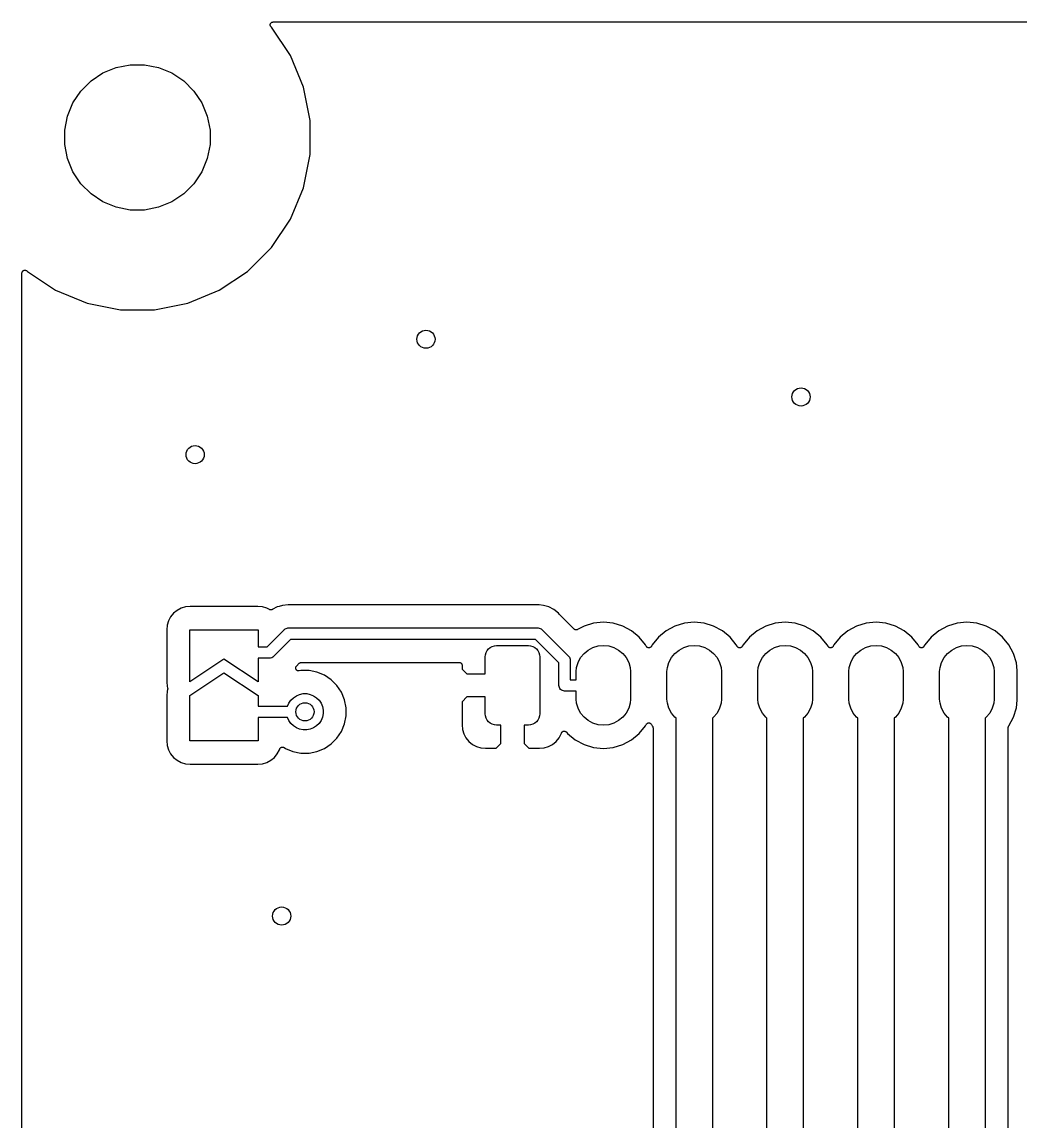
# Model space of a CAD drawing. Extents: x 1 to 139, y -76 to -1.
# Drawn here: x 0.64 to 22.6, y -24.83 to -0.64 of the extents above; entities that cross this region are included whole.
import ezdxf

# ---------------------------------------------------------------- set-up
doc = ezdxf.new("R2010")
doc.units = 0
doc.header["$MEASUREMENT"] = 0
doc.layers.add('BLACK', color=7, linetype='CONTINUOUS')

msp = doc.modelspace()

# ---------------------------------------------------------------- linework, layer by layer
at = {"layer": 'BLACK', "linetype": 'CONTINUOUS'}
for p, q in [((6.09882, -0.69783), (6.09949, -0.69164)), ((6.09883, -0.69795), (6.09882, -0.69783)), ((6.09882, -0.69806), (6.09883, -0.69795)), ((6.09936, -0.70401), (6.09882, -0.69806)), ((6.0999, -0.71018), (6.09936, -0.70401)), ((6.09949, -0.69164), (6.10011, -0.68573)), ((6.09993, -0.71029), (6.0999, -0.71018)), ((6.09994, -0.7104), (6.09993, -0.71029)), ((6.10166, -0.71623), (6.09994, -0.7104)), ((6.10011, -0.68573), (6.10014, -0.68563)), ((6.10014, -0.68563), (6.10016, -0.68551)), ((6.10016, -0.68551), (6.10199, -0.67965)), ((6.10336, -0.72208), (6.10166, -0.71623)), ((6.10199, -0.67965), (6.10378, -0.67389)), ((6.10341, -0.72218), (6.10336, -0.72208)), ((6.10344, -0.72229), (6.10341, -0.72218)), ((6.10629, -0.72774), (6.10344, -0.72229)), ((6.10378, -0.67389), (6.10383, -0.6738)), ((6.10383, -0.6738), (6.10386, -0.67369)), ((6.10386, -0.67369), (6.10678, -0.66833)), ((6.10678, -0.66833), (6.10967, -0.66299)), ((6.10967, -0.66299), (6.10974, -0.6629)), ((6.10974, -0.6629), (6.1098, -0.66281)), ((6.1098, -0.66281), (6.11367, -0.65816)), ((6.11367, -0.65816), (6.11757, -0.65344)), ((6.11757, -0.65344), (6.11766, -0.65337)), ((6.11766, -0.65337), (6.11773, -0.65329)), ((6.11773, -0.65329), (6.12254, -0.64939)), ((6.12254, -0.64939), (6.12717, -0.64561)), ((6.12717, -0.64561), (6.12727, -0.64556)), ((6.12727, -0.64556), (6.12736, -0.64549)), ((6.12736, -0.64549), (6.13275, -0.64265)), ((6.13275, -0.64265), (6.13812, -0.63979)), ((6.13812, -0.63979), (6.13823, -0.63976)), ((6.13823, -0.63976), (6.13832, -0.63971)), ((6.13832, -0.63971), (6.14403, -0.63801)), ((6.14403, -0.63801), (6.14998, -0.63621)), ((6.14998, -0.63621), (6.15009, -0.6362)), ((6.15009, -0.6362), (6.1502, -0.63617)), ((6.1502, -0.63617), (6.15635, -0.63558)), ((6.15635, -0.63558), (6.16231, -0.635)), ((6.16231, -0.635), (133.538, -0.635)), ((6.10906, -0.73308), (6.10629, -0.72774)), ((6.10913, -0.73317), (6.10906, -0.73308)), ((6.10918, -0.73327), (6.10913, -0.73317)), ((6.11303, -0.73806), (6.10918, -0.73327)), ((6.11679, -0.74277), (6.11303, -0.73806)), ((6.11694, -0.74292), (6.11679, -0.74277)), ((6.11695, -0.74293), (6.11694, -0.74292)), ((6.11696, -0.74294), (6.11695, -0.74293)), ((6.11741, -0.7434), (6.11696, -0.74294)), ((6.12665, -0.75264), (6.11741, -0.7434)), ((6.54252, -1.37503), (6.12665, -0.75264)), ((6.82897, -2.06658), (6.54252, -1.37503)), ((2.41712, -1.7571), (2.7083, -1.63649)), ((2.7083, -1.63649), (3.01741, -1.575)), ((3.01741, -1.575), (3.33259, -1.575)), ((3.33259, -1.575), (3.6417, -1.63649)), ((3.6417, -1.63649), (3.93288, -1.7571)), ((1.9322, -2.15506), (2.15506, -1.9322)), ((2.15506, -1.9322), (2.41712, -1.7571)), ((3.93288, -1.7571), (4.19494, -1.9322)), ((4.19494, -1.9322), (4.4178, -2.15506)), ((1.7571, -2.41712), (1.9322, -2.15506)), ((4.4178, -2.15506), (4.5929, -2.41712)), ((6.975, -2.80073), (6.82897, -2.06658)), ((1.63649, -2.7083), (1.7571, -2.41712)), ((4.5929, -2.41712), (4.71351, -2.7083)), ((1.575, -3.01741), (1.63649, -2.7083)), ((4.71351, -2.7083), (4.775, -3.01741)), ((6.975, -3.54927), (6.975, -2.80073)), ((1.575, -3.33259), (1.575, -3.01741)), ((4.775, -3.01741), (4.775, -3.33259)), ((1.63649, -3.6417), (1.575, -3.33259)), ((4.775, -3.33259), (4.71351, -3.6417)), ((6.82897, -4.28342), (6.975, -3.54927)), ((1.7571, -3.93288), (1.63649, -3.6417)), ((4.71351, -3.6417), (4.5929, -3.93288)), ((1.9322, -4.19494), (1.7571, -3.93288)), ((4.5929, -3.93288), (4.4178, -4.19494)), ((2.15506, -4.4178), (1.9322, -4.19494)), ((4.4178, -4.19494), (4.19494, -4.4178)), ((6.54252, -4.97497), (6.82897, -4.28342)), ((2.41712, -4.5929), (2.15506, -4.4178)), ((2.7083, -4.71351), (2.41712, -4.5929)), ((3.93288, -4.5929), (3.6417, -4.71351)), ((4.19494, -4.4178), (3.93288, -4.5929)), ((3.01741, -4.775), (2.7083, -4.71351)), ((3.33259, -4.775), (3.01741, -4.775)), ((3.6417, -4.71351), (3.33259, -4.775)), ((6.12665, -5.59736), (6.54252, -4.97497)), ((5.59736, -6.12665), (6.12665, -5.59736)), ((0.635, -6.16165), (0.63501, -6.16163)), ((0.635, -6.16167), (0.635, -6.16165)), ((0.635, -6.16231), (0.635, -6.16167)), ((0.635, -56.8778), (0.635, -6.16231)), ((0.63501, -6.16143), (0.63567, -6.15547)), ((0.63501, -6.16163), (0.63501, -6.16143)), ((0.63567, -6.15547), (0.63634, -6.14933)), ((0.63634, -6.14933), (0.63638, -6.14922)), ((0.63638, -6.14922), (0.63639, -6.14911)), ((0.63639, -6.14911), (0.6382, -6.14339)), ((0.6382, -6.14339), (0.64005, -6.1375)), ((0.64005, -6.1375), (0.6401, -6.13741)), ((0.6401, -6.13741), (0.64014, -6.1373)), ((0.64014, -6.1373), (0.64306, -6.13198)), ((0.64306, -6.13198), (0.64598, -6.12662)), ((0.64598, -6.12662), (0.64605, -6.12654)), ((0.64605, -6.12654), (0.64611, -6.12644)), ((0.64611, -6.12644), (0.65005, -6.12174)), ((0.65005, -6.12174), (0.65391, -6.1171)), ((0.65391, -6.1171), (0.654, -6.11703)), ((0.654, -6.11703), (0.65407, -6.11695)), ((0.65407, -6.11695), (0.65885, -6.1131)), ((0.65885, -6.1131), (0.66354, -6.1093)), ((0.66354, -6.1093), (0.66364, -6.10925)), ((0.66364, -6.10925), (0.66373, -6.10918)), ((0.66373, -6.10918), (0.66921, -6.10632)), ((0.66921, -6.10632), (0.67451, -6.10352)), ((0.67451, -6.10352), (0.67461, -6.10349)), ((0.67461, -6.10349), (0.67471, -6.10344)), ((0.67471, -6.10344), (0.68055, -6.10172)), ((0.68055, -6.10172), (0.68638, -6.09998)), ((0.68638, -6.09998), (0.6865, -6.09997)), ((0.6865, -6.09997), (0.6866, -6.09994)), ((0.6866, -6.09994), (0.69243, -6.09941)), ((0.69243, -6.09941), (0.69872, -6.09882)), ((0.69872, -6.09882), (0.69884, -6.09883)), ((0.69884, -6.09883), (0.69894, -6.09882)), ((0.69894, -6.09882), (0.70489, -6.09944)), ((0.70489, -6.09944), (0.71105, -6.10007)), ((0.71105, -6.10007), (0.71116, -6.1001)), ((0.71116, -6.1001), (0.71127, -6.10011)), ((0.71127, -6.10011), (0.71702, -6.10189)), ((0.71702, -6.10189), (0.7229, -6.10369)), ((0.7229, -6.10369), (0.723, -6.10374)), ((0.723, -6.10374), (0.72311, -6.10378)), ((0.72311, -6.10378), (0.72834, -6.10661)), ((0.72834, -6.10661), (0.73382, -6.10955)), ((0.73382, -6.10955), (0.73391, -6.10962)), ((0.73391, -6.10962), (0.73401, -6.10967)), ((0.73401, -6.10967), (0.7387, -6.11355)), ((0.7387, -6.11355), (0.7434, -6.11741)), ((0.7434, -6.11741), (0.75264, -6.12665)), ((0.75264, -6.12665), (1.37503, -6.54252)), ((4.97497, -6.54252), (5.59736, -6.12665)), ((1.37503, -6.54252), (2.06658, -6.82897)), ((4.28342, -6.82897), (4.97497, -6.54252)), ((2.06658, -6.82897), (2.80073, -6.975)), ((2.80073, -6.975), (3.54927, -6.975)), ((3.54927, -6.975), (4.28342, -6.82897)), ((4.13466, -13.5434), (4.0464, -13.5906)), ((4.23042, -13.5143), (4.13466, -13.5434)), ((4.33312, -13.5042), (4.23042, -13.5143)), ((5.82688, -13.5042), (4.33312, -13.5042)), ((5.92958, -13.5143), (5.82688, -13.5042)), ((6.02535, -13.5434), (5.92958, -13.5143)), ((6.08165, -13.5735), (6.02535, -13.5434)), ((6.25159, -13.5147), (6.14151, -13.5735)), ((6.29491, -13.5015), (6.25159, -13.5147)), ((6.29495, -13.5015), (6.29491, -13.5015)), ((6.37091, -13.4785), (6.29495, -13.5015)), ((6.495, -13.4662), (6.37091, -13.4785)), ((6.52299, -13.469), (6.495, -13.4662)), ((6.52567, -13.469), (6.52299, -13.469)), ((6.52833, -13.4693), (6.52567, -13.469)), ((6.52922, -13.4693), (6.52833, -13.4693)), ((11.9555, -13.4693), (6.52922, -13.4693)), ((11.9581, -13.469), (11.9555, -13.4693)), ((11.9608, -13.4691), (11.9581, -13.469)), ((11.9617, -13.469), (11.9608, -13.4691)), ((11.9897, -13.4662), (11.9617, -13.469)), ((12.0177, -13.469), (11.9897, -13.4662)), ((12.1138, -13.4785), (12.0177, -13.469)), ((12.2331, -13.5147), (12.1138, -13.4785)), ((12.3431, -13.5734), (12.2331, -13.5147)), ((3.90557, -13.7314), (3.8584, -13.8197)), ((3.96905, -13.6541), (3.90557, -13.7314)), ((4.0464, -13.5906), (3.96905, -13.6541)), ((6.08707, -13.5757), (6.08165, -13.5735)), ((6.09251, -13.5781), (6.08707, -13.5757)), ((6.09281, -13.5781), (6.09251, -13.5781)), ((6.09309, -13.5782), (6.09281, -13.5781)), ((6.09888, -13.5794), (6.09309, -13.5782)), ((6.10464, -13.5806), (6.09888, -13.5794)), ((6.10494, -13.5806), (6.10464, -13.5806)), ((6.10525, -13.5807), (6.10494, -13.5806)), ((6.11117, -13.5807), (6.10525, -13.5807)), ((6.11703, -13.5808), (6.11117, -13.5807)), ((6.11733, -13.5807), (6.11703, -13.5808)), ((6.11764, -13.5807), (6.11733, -13.5807)), ((6.12348, -13.5796), (6.11764, -13.5807)), ((6.12922, -13.5785), (6.12348, -13.5796)), ((6.1295, -13.5784), (6.12922, -13.5785)), ((6.1298, -13.5783), (6.1295, -13.5784)), ((6.1353, -13.5761), (6.1298, -13.5783)), ((6.14073, -13.5739), (6.1353, -13.5761)), ((6.14125, -13.5736), (6.14073, -13.5739)), ((6.14127, -13.5736), (6.14125, -13.5736)), ((6.14128, -13.5736), (6.14127, -13.5736)), ((6.14151, -13.5735), (6.14128, -13.5736)), ((12.4395, -13.6525), (12.3431, -13.5734)), ((12.4573, -13.6743), (12.4395, -13.6525)), ((12.4592, -13.6762), (12.4573, -13.6743)), ((12.4609, -13.6783), (12.4592, -13.6762)), ((12.4615, -13.6789), (12.4609, -13.6783)), ((12.7849, -14.0023), (12.4615, -13.6789)), ((3.82935, -13.9154), (3.81923, -14.0181)), ((3.81923, -14.0181), (3.81923, -15.1619)), ((3.8584, -13.8197), (3.82935, -13.9154)), ((4.33, -15.165), (4.33, -14.015)), ((4.33, -14.015), (5.83, -14.015)), ((5.83, -14.015), (5.83, -14.39)), ((6.03052, -14.39), (6.40227, -14.0182)), ((6.40227, -14.0182), (6.40618, -14.0135)), ((6.40618, -14.0135), (6.41095, -14.0096)), ((6.41095, -14.0096), (6.42522, -13.9979)), ((6.42522, -13.9979), (6.44693, -13.9863)), ((6.44693, -13.9863), (6.44705, -13.9862)), ((6.44705, -13.9862), (6.4705, -13.9791)), ((6.4705, -13.9791), (6.48887, -13.9773)), ((6.48887, -13.9773), (6.48888, -13.9773)), ((6.48888, -13.9773), (6.495, -13.9767)), ((6.495, -13.9767), (6.50112, -13.9773)), ((6.50112, -13.9773), (11.9836, -13.9773)), ((11.9836, -13.9773), (11.9897, -13.9767)), ((11.9897, -13.9767), (11.9958, -13.9773)), ((11.9958, -13.9773), (11.9958, -13.9773)), ((11.9958, -13.9773), (12.0142, -13.9791)), ((12.0142, -13.9791), (12.0378, -13.9863)), ((12.0378, -13.9863), (12.0595, -13.9979)), ((12.0595, -13.9979), (12.0785, -14.0135)), ((12.0785, -14.0135), (12.0824, -14.0183)), ((12.0824, -14.0183), (12.6618, -14.5976)), ((12.7871, -14.0042), (12.7849, -14.0023)), ((12.7891, -14.0062), (12.7871, -14.0042)), ((12.7919, -14.0081), (12.7891, -14.0062)), ((12.7945, -14.0102), (12.7919, -14.0081)), ((12.797, -14.0116), (12.7945, -14.0102)), ((12.7994, -14.0132), (12.797, -14.0116)), ((12.8025, -14.0145), (12.7994, -14.0132)), ((12.8054, -14.0161), (12.8025, -14.0145)), ((12.8082, -14.0169), (12.8054, -14.0161)), ((12.8108, -14.018), (12.8082, -14.0169)), ((12.8141, -14.0187), (12.8108, -14.018)), ((12.8173, -14.0197), (12.8141, -14.0187)), ((12.8201, -14.02), (12.8173, -14.0197)), ((12.8229, -14.0206), (12.8201, -14.02)), ((12.8263, -14.0206), (12.8229, -14.0206)), ((12.8296, -14.0209), (12.8263, -14.0206)), ((12.8325, -14.0207), (12.8296, -14.0209)), ((12.8353, -14.0207), (12.8325, -14.0207)), ((12.8386, -14.0201), (12.8353, -14.0207)), ((12.842, -14.0198), (12.8386, -14.0201)), ((12.8447, -14.019), (12.842, -14.0198)), ((12.8475, -14.0184), (12.8447, -14.019)), ((12.8506, -14.0172), (12.8475, -14.0184)), ((12.8538, -14.0162), (12.8506, -14.0172)), ((12.8563, -14.0149), (12.8538, -14.0162)), ((12.859, -14.0139), (12.8563, -14.0149)), ((12.8598, -14.0134), (12.859, -14.0139)), ((13.0039, -13.9364), (12.8598, -14.0134)), ((13.2128, -13.873), (13.0039, -13.9364)), ((13.43, -13.8516), (13.2128, -13.873)), ((13.6472, -13.873), (13.43, -13.8516)), ((13.8561, -13.9364), (13.6472, -13.873)), ((14.0486, -14.0393), (13.8561, -13.9364)), ((15.0039, -13.9364), (14.8114, -14.0393)), ((15.2128, -13.873), (15.0039, -13.9364)), ((15.43, -13.8516), (15.2128, -13.873)), ((15.6472, -13.873), (15.43, -13.8516)), ((15.8561, -13.9364), (15.6472, -13.873)), ((16.0486, -14.0393), (15.8561, -13.9364)), ((17.0039, -13.9364), (16.8114, -14.0393)), ((17.2128, -13.873), (17.0039, -13.9364)), ((17.43, -13.8516), (17.2128, -13.873)), ((17.6472, -13.873), (17.43, -13.8516)), ((17.8561, -13.9364), (17.6472, -13.873)), ((18.0486, -14.0393), (17.8561, -13.9364)), ((19.0039, -13.9364), (18.8114, -14.0393)), ((19.2128, -13.873), (19.0039, -13.9364)), ((19.43, -13.8516), (19.2128, -13.873)), ((19.6472, -13.873), (19.43, -13.8516)), ((19.8561, -13.9364), (19.6472, -13.873)), ((20.0486, -14.0393), (19.8561, -13.9364)), ((21.0039, -13.9364), (20.8114, -14.0393)), ((21.2128, -13.873), (21.0039, -13.9364)), ((21.43, -13.8516), (21.2128, -13.873)), ((21.6472, -13.873), (21.43, -13.8516)), ((21.8561, -13.9364), (21.6472, -13.873)), ((22.0486, -14.0393), (21.8561, -13.9364)), ((6.54678, -14.2273), (6.17503, -14.599)), ((11.9379, -14.2273), (6.54678, -14.2273)), ((12.4527, -14.7421), (11.9379, -14.2273)), ((14.2173, -14.1777), (14.0486, -14.0393)), ((14.3557, -14.3464), (14.2173, -14.1777)), ((14.6427, -14.1777), (14.5043, -14.3464)), ((14.8114, -14.0393), (14.6427, -14.1777)), ((16.2173, -14.1777), (16.0486, -14.0393)), ((16.3557, -14.3464), (16.2173, -14.1777)), ((16.6427, -14.1777), (16.5043, -14.3464)), ((16.8114, -14.0393), (16.6427, -14.1777)), ((18.2173, -14.1777), (18.0486, -14.0393)), ((18.3557, -14.3464), (18.2173, -14.1777)), ((18.6427, -14.1777), (18.5043, -14.3464)), ((18.8114, -14.0393), (18.6427, -14.1777)), ((20.2173, -14.1777), (20.0486, -14.0393)), ((20.3557, -14.3464), (20.2173, -14.1777)), ((20.6427, -14.1777), (20.5043, -14.3464)), ((20.8114, -14.0393), (20.6427, -14.1777)), ((22.2173, -14.1777), (22.0486, -14.0393)), ((22.3557, -14.3464), (22.2173, -14.1777)), ((5.83, -14.39), (6.03052, -14.39)), ((10.849, -14.5193), (10.8721, -14.4761)), ((10.8721, -14.4761), (10.9032, -14.4382)), ((10.9032, -14.4382), (10.9411, -14.4071)), ((10.9411, -14.4071), (10.9843, -14.384)), ((10.9843, -14.384), (11.0312, -14.3698)), ((11.0312, -14.3698), (11.08, -14.365)), ((11.08, -14.365), (11.78, -14.365)), ((11.78, -14.365), (11.8288, -14.3698)), ((11.8288, -14.3698), (11.8757, -14.384)), ((11.8757, -14.384), (11.9189, -14.4071)), ((11.9189, -14.4071), (11.9568, -14.4382)), ((11.9568, -14.4382), (11.9879, -14.4761)), ((11.9879, -14.4761), (12.011, -14.5193)), ((13.0037, -14.5387), (13.095, -14.4637)), ((13.095, -14.4637), (13.1993, -14.408)), ((13.1993, -14.408), (13.3124, -14.3737)), ((13.3124, -14.3737), (13.43, -14.3621)), ((13.43, -14.3621), (13.5476, -14.3737)), ((13.5476, -14.3737), (13.6607, -14.408)), ((13.6607, -14.408), (13.765, -14.4637)), ((13.765, -14.4637), (13.8563, -14.5387)), ((14.374, -14.3806), (14.3557, -14.3464)), ((14.3774, -14.3857), (14.374, -14.3806)), ((14.3807, -14.3907), (14.3774, -14.3857)), ((14.3808, -14.3908), (14.3807, -14.3907)), ((14.3809, -14.3909), (14.3808, -14.3908)), ((14.3853, -14.3954), (14.3809, -14.3909)), ((14.3894, -14.3995), (14.3853, -14.3954)), ((14.3895, -14.3996), (14.3894, -14.3995)), ((14.3896, -14.3997), (14.3895, -14.3996)), ((14.3947, -14.4031), (14.3896, -14.3997)), ((14.3997, -14.4065), (14.3947, -14.4031)), ((14.3998, -14.4065), (14.3997, -14.4065)), ((14.3999, -14.4066), (14.3998, -14.4065)), ((14.4055, -14.409), (14.3999, -14.4066)), ((14.4111, -14.4113), (14.4055, -14.409)), ((14.4112, -14.4113), (14.4111, -14.4113)), ((14.4114, -14.4114), (14.4112, -14.4113)), ((14.4173, -14.4126), (14.4114, -14.4114)), ((14.4232, -14.4138), (14.4173, -14.4126)), ((14.4234, -14.4138), (14.4232, -14.4138)), ((14.4235, -14.4139), (14.4234, -14.4138)), ((14.4296, -14.4139), (14.4235, -14.4139)), ((14.4356, -14.414), (14.4296, -14.4139)), ((14.4358, -14.4139), (14.4356, -14.414)), ((14.4359, -14.4139), (14.4358, -14.4139)), ((14.4418, -14.4128), (14.4359, -14.4139)), ((14.4478, -14.4117), (14.4418, -14.4128)), ((14.4479, -14.4116), (14.4478, -14.4117)), ((14.4481, -14.4116), (14.4479, -14.4116)), ((14.4537, -14.4093), (14.4481, -14.4116)), ((14.4593, -14.407), (14.4537, -14.4093)), ((14.4594, -14.407), (14.4593, -14.407)), ((14.4595, -14.4069), (14.4594, -14.407)), ((14.4646, -14.4036), (14.4595, -14.4069)), ((14.4697, -14.4003), (14.4646, -14.4036)), ((14.4698, -14.4002), (14.4697, -14.4003)), ((14.4699, -14.4001), (14.4698, -14.4002)), ((14.4743, -14.3958), (14.4699, -14.4001)), ((14.4786, -14.3916), (14.4743, -14.3958)), ((14.4787, -14.3914), (14.4786, -14.3915)), ((14.4786, -14.3915), (14.4786, -14.3916)), ((14.4822, -14.3863), (14.4787, -14.3914)), ((14.4856, -14.3814), (14.4822, -14.3863)), ((14.4857, -14.3812), (14.4856, -14.3814)), ((14.486, -14.3806), (14.4857, -14.3812)), ((14.4857, -14.3812), (14.4857, -14.3812)), ((14.4857, -14.3812), (14.4857, -14.3812)), ((14.5043, -14.3464), (14.486, -14.3806)), ((15.0037, -14.5387), (15.095, -14.4637)), ((15.095, -14.4637), (15.1993, -14.408)), ((15.1993, -14.408), (15.3124, -14.3737)), ((15.3124, -14.3737), (15.43, -14.3621)), ((15.43, -14.3621), (15.5476, -14.3737)), ((15.5476, -14.3737), (15.6607, -14.408)), ((15.6607, -14.408), (15.765, -14.4637)), ((15.765, -14.4637), (15.8563, -14.5387)), ((16.374, -14.3806), (16.3557, -14.3464)), ((16.3774, -14.3857), (16.374, -14.3806)), ((16.3807, -14.3907), (16.3774, -14.3857)), ((16.3808, -14.3908), (16.3807, -14.3907)), ((16.3809, -14.3909), (16.3808, -14.3908)), ((16.3853, -14.3954), (16.3809, -14.3909)), ((16.3894, -14.3995), (16.3853, -14.3954)), ((16.3895, -14.3996), (16.3894, -14.3995)), ((16.3896, -14.3997), (16.3895, -14.3996)), ((16.3947, -14.4031), (16.3896, -14.3997)), ((16.3997, -14.4065), (16.3947, -14.4031)), ((16.3998, -14.4065), (16.3997, -14.4065)), ((16.3999, -14.4066), (16.3998, -14.4065)), ((16.4055, -14.409), (16.3999, -14.4066)), ((16.4111, -14.4113), (16.4055, -14.409)), ((16.4112, -14.4113), (16.4111, -14.4113)), ((16.4114, -14.4114), (16.4112, -14.4113)), ((16.4173, -14.4126), (16.4114, -14.4114)), ((16.4232, -14.4138), (16.4173, -14.4126)), ((16.4234, -14.4138), (16.4232, -14.4138)), ((16.4235, -14.4139), (16.4234, -14.4138)), ((16.4296, -14.4139), (16.4235, -14.4139)), ((16.4356, -14.414), (16.4296, -14.4139)), ((16.4358, -14.4139), (16.4356, -14.414)), ((16.4359, -14.4139), (16.4358, -14.4139)), ((16.4418, -14.4128), (16.4359, -14.4139)), ((16.4478, -14.4117), (16.4418, -14.4128)), ((16.4479, -14.4116), (16.4478, -14.4117)), ((16.4481, -14.4116), (16.4479, -14.4116)), ((16.4537, -14.4093), (16.4481, -14.4116)), ((16.4593, -14.407), (16.4537, -14.4093)), ((16.4594, -14.407), (16.4593, -14.407)), ((16.4595, -14.4069), (16.4594, -14.407)), ((16.4646, -14.4036), (16.4595, -14.4069)), ((16.4697, -14.4003), (16.4646, -14.4036)), ((16.4698, -14.4002), (16.4697, -14.4003)), ((16.4699, -14.4001), (16.4698, -14.4002)), ((16.4743, -14.3958), (16.4699, -14.4001)), ((16.4786, -14.3916), (16.4743, -14.3958)), ((16.4787, -14.3914), (16.4786, -14.3915)), ((16.4786, -14.3915), (16.4786, -14.3916)), ((16.4822, -14.3863), (16.4787, -14.3914)), ((16.4856, -14.3814), (16.4822, -14.3863)), ((16.4857, -14.3812), (16.4856, -14.3814)), ((16.486, -14.3806), (16.4857, -14.3812)), ((16.4857, -14.3812), (16.4857, -14.3812)), ((16.4857, -14.3812), (16.4857, -14.3812)), ((16.5043, -14.3464), (16.486, -14.3806)), ((17.0037, -14.5387), (17.095, -14.4637)), ((17.095, -14.4637), (17.1993, -14.408)), ((17.1993, -14.408), (17.3124, -14.3737)), ((17.3124, -14.3737), (17.43, -14.3621)), ((17.43, -14.3621), (17.5476, -14.3737)), ((17.5476, -14.3737), (17.6607, -14.408)), ((17.6607, -14.408), (17.765, -14.4637)), ((17.765, -14.4637), (17.8563, -14.5387)), ((18.374, -14.3806), (18.3557, -14.3464)), ((18.3774, -14.3857), (18.374, -14.3806)), ((18.3807, -14.3907), (18.3774, -14.3857)), ((18.3808, -14.3908), (18.3807, -14.3907)), ((18.3809, -14.3909), (18.3808, -14.3908)), ((18.3853, -14.3954), (18.3809, -14.3909)), ((18.3894, -14.3995), (18.3853, -14.3954)), ((18.3895, -14.3996), (18.3894, -14.3995)), ((18.3896, -14.3997), (18.3895, -14.3996)), ((18.3947, -14.4031), (18.3896, -14.3997)), ((18.3997, -14.4065), (18.3947, -14.4031)), ((18.3998, -14.4065), (18.3997, -14.4065)), ((18.3999, -14.4066), (18.3998, -14.4065)), ((18.4055, -14.409), (18.3999, -14.4066)), ((18.4111, -14.4113), (18.4055, -14.409)), ((18.4112, -14.4113), (18.4111, -14.4113)), ((18.4114, -14.4114), (18.4112, -14.4113)), ((18.4173, -14.4126), (18.4114, -14.4114)), ((18.4232, -14.4138), (18.4173, -14.4126)), ((18.4234, -14.4138), (18.4232, -14.4138)), ((18.4235, -14.4139), (18.4234, -14.4138)), ((18.4296, -14.4139), (18.4235, -14.4139)), ((18.4356, -14.414), (18.4296, -14.4139)), ((18.4358, -14.4139), (18.4356, -14.414)), ((18.4359, -14.4139), (18.4358, -14.4139)), ((18.4418, -14.4128), (18.4359, -14.4139)), ((18.4478, -14.4117), (18.4418, -14.4128)), ((18.4479, -14.4116), (18.4478, -14.4117)), ((18.4481, -14.4116), (18.4479, -14.4116)), ((18.4537, -14.4093), (18.4481, -14.4116)), ((18.4593, -14.407), (18.4537, -14.4093)), ((18.4594, -14.407), (18.4593, -14.407)), ((18.4595, -14.4069), (18.4594, -14.407)), ((18.4646, -14.4036), (18.4595, -14.4069)), ((18.4697, -14.4003), (18.4646, -14.4036)), ((18.4698, -14.4002), (18.4697, -14.4003)), ((18.4699, -14.4001), (18.4698, -14.4002)), ((18.4743, -14.3958), (18.4699, -14.4001)), ((18.4786, -14.3916), (18.4743, -14.3958)), ((18.4787, -14.3914), (18.4786, -14.3915)), ((18.4786, -14.3915), (18.4786, -14.3916)), ((18.4822, -14.3863), (18.4787, -14.3914)), ((18.4856, -14.3814), (18.4822, -14.3863)), ((18.4857, -14.3812), (18.4856, -14.3814)), ((18.486, -14.3806), (18.4857, -14.3812)), ((18.4857, -14.3812), (18.4857, -14.3812)), ((18.4857, -14.3812), (18.4857, -14.3812)), ((18.5043, -14.3464), (18.486, -14.3806)), ((19.0037, -14.5387), (19.095, -14.4637)), ((19.095, -14.4637), (19.1993, -14.408)), ((19.1993, -14.408), (19.3124, -14.3737)), ((19.3124, -14.3737), (19.43, -14.3621)), ((19.43, -14.3621), (19.5476, -14.3737)), ((19.5476, -14.3737), (19.6607, -14.408)), ((19.6607, -14.408), (19.765, -14.4637)), ((19.765, -14.4637), (19.8563, -14.5387)), ((20.374, -14.3806), (20.3557, -14.3464)), ((20.3774, -14.3857), (20.374, -14.3806)), ((20.3807, -14.3907), (20.3774, -14.3857)), ((20.3808, -14.3908), (20.3807, -14.3907)), ((20.3809, -14.3909), (20.3808, -14.3908)), ((20.3853, -14.3954), (20.3809, -14.3909)), ((20.3894, -14.3995), (20.3853, -14.3954)), ((20.3895, -14.3996), (20.3894, -14.3995)), ((20.3896, -14.3997), (20.3895, -14.3996)), ((20.3947, -14.4031), (20.3896, -14.3997)), ((20.3997, -14.4065), (20.3947, -14.4031)), ((20.3998, -14.4065), (20.3997, -14.4065)), ((20.3999, -14.4066), (20.3998, -14.4065)), ((20.4055, -14.409), (20.3999, -14.4066)), ((20.4111, -14.4113), (20.4055, -14.409)), ((20.4112, -14.4113), (20.4111, -14.4113)), ((20.4114, -14.4114), (20.4112, -14.4113)), ((20.4173, -14.4126), (20.4114, -14.4114)), ((20.4232, -14.4138), (20.4173, -14.4126)), ((20.4234, -14.4138), (20.4232, -14.4138)), ((20.4235, -14.4139), (20.4234, -14.4138)), ((20.4296, -14.4139), (20.4235, -14.4139)), ((20.4356, -14.414), (20.4296, -14.4139)), ((20.4358, -14.4139), (20.4356, -14.414)), ((20.4359, -14.4139), (20.4358, -14.4139)), ((20.4418, -14.4128), (20.4359, -14.4139)), ((20.4478, -14.4117), (20.4418, -14.4128)), ((20.4479, -14.4116), (20.4478, -14.4117)), ((20.4481, -14.4116), (20.4479, -14.4116)), ((20.4537, -14.4093), (20.4481, -14.4116)), ((20.4593, -14.407), (20.4537, -14.4093)), ((20.4594, -14.407), (20.4593, -14.407)), ((20.4595, -14.4069), (20.4594, -14.407)), ((20.4646, -14.4036), (20.4595, -14.4069)), ((20.4697, -14.4003), (20.4646, -14.4036)), ((20.4698, -14.4002), (20.4697, -14.4003)), ((20.4699, -14.4001), (20.4698, -14.4002)), ((20.4743, -14.3958), (20.4699, -14.4001)), ((20.4786, -14.3916), (20.4743, -14.3958)), ((20.4787, -14.3914), (20.4786, -14.3915)), ((20.4786, -14.3915), (20.4786, -14.3916)), ((20.4822, -14.3863), (20.4787, -14.3914)), ((20.4856, -14.3814), (20.4822, -14.3863)), ((20.4857, -14.3812), (20.4856, -14.3814)), ((20.486, -14.3806), (20.4857, -14.3812)), ((20.4857, -14.3812), (20.4857, -14.3812)), ((20.4857, -14.3812), (20.4857, -14.3812)), ((20.5043, -14.3464), (20.486, -14.3806)), ((21.0037, -14.5387), (21.095, -14.4637)), ((21.095, -14.4637), (21.1993, -14.408)), ((21.1993, -14.408), (21.3124, -14.3737)), ((21.3124, -14.3737), (21.43, -14.3621)), ((21.43, -14.3621), (21.5476, -14.3737)), ((21.5476, -14.3737), (21.6607, -14.408)), ((21.6607, -14.408), (21.765, -14.4637)), ((21.765, -14.4637), (21.8563, -14.5387)), ((22.4586, -14.5389), (22.3557, -14.3464)), ((5.08, -14.665), (4.33, -15.165)), ((5.83, -15.165), (5.08, -14.665)), ((6.07618, -14.64), (5.83, -14.64)), ((5.83, -14.64), (5.83, -15.165)), ((6.0823, -14.6406), (6.07618, -14.64)), ((6.08842, -14.64), (6.0823, -14.6406)), ((6.08843, -14.64), (6.08842, -14.64)), ((6.1068, -14.6382), (6.08843, -14.64)), ((6.13037, -14.631), (6.1068, -14.6382)), ((6.15208, -14.6194), (6.13037, -14.631)), ((6.17111, -14.6038), (6.15208, -14.6194)), ((6.17503, -14.599), (6.17111, -14.6038)), ((6.67765, -14.8148), (6.7386, -14.7539)), ((6.7386, -14.7539), (6.73875, -14.7538)), ((6.73875, -14.7538), (6.73875, -14.7537)), ((6.73875, -14.7537), (6.73877, -14.7537)), ((6.73877, -14.7537), (6.73923, -14.7533)), ((6.73923, -14.7533), (6.74381, -14.7496)), ((6.74381, -14.7496), (6.74836, -14.7459)), ((6.74836, -14.7459), (6.74865, -14.7458)), ((6.74865, -14.7458), (6.74891, -14.7455)), ((6.74891, -14.7455), (6.75411, -14.7429)), ((6.75411, -14.7429), (6.7593, -14.7401)), ((6.7593, -14.7401), (6.75962, -14.74)), ((6.75962, -14.74), (6.75992, -14.7398)), ((6.75992, -14.7398), (6.76551, -14.7382)), ((6.76551, -14.7382), (6.77116, -14.7365)), ((6.77116, -14.7365), (6.7715, -14.7365)), ((6.7715, -14.7365), (6.77182, -14.7364)), ((6.77182, -14.7364), (6.77765, -14.7359)), ((6.77765, -14.7359), (6.7835, -14.7353)), ((6.7835, -14.7353), (10.2579, -14.7353)), ((10.2579, -14.7353), (10.2588, -14.7353)), ((10.2588, -14.7353), (10.2647, -14.736)), ((10.2647, -14.736), (10.2704, -14.7365)), ((10.2704, -14.7365), (10.2708, -14.7366)), ((10.2708, -14.7366), (10.2712, -14.7367)), ((10.2712, -14.7367), (10.2767, -14.7384)), ((10.2767, -14.7384), (10.2823, -14.7401)), ((10.2823, -14.7401), (10.2826, -14.7403)), ((10.2826, -14.7403), (10.283, -14.7404)), ((10.283, -14.7404), (10.2881, -14.7432)), ((10.2881, -14.7432), (10.2932, -14.746)), ((10.2932, -14.746), (10.2935, -14.7462)), ((10.2935, -14.7462), (10.2938, -14.7464)), ((10.2938, -14.7464), (10.2983, -14.7502)), ((10.2983, -14.7502), (10.3028, -14.7538)), ((10.3028, -14.7538), (10.303, -14.7541)), ((10.303, -14.7541), (10.3033, -14.7544)), ((10.3033, -14.7544), (10.307, -14.759)), ((10.307, -14.759), (10.3107, -14.7634)), ((10.83, -14.615), (10.8348, -14.5662)), ((10.83, -14.986), (10.83, -14.615)), ((10.8348, -14.5662), (10.849, -14.5193)), ((12.011, -14.5193), (12.0252, -14.5662)), ((12.0252, -14.5662), (12.03, -14.615)), ((12.03, -14.615), (12.03, -15.865)), ((12.4527, -15.2339), (12.4527, -14.7421)), ((12.6618, -14.5976), (12.6665, -14.6015)), ((12.6665, -14.6015), (12.6704, -14.6062)), ((12.6704, -14.6062), (12.6704, -14.6062)), ((12.6704, -14.6062), (12.6812, -14.6194)), ((12.6812, -14.6194), (12.6821, -14.6205)), ((12.6821, -14.6205), (12.6937, -14.6422)), ((12.6937, -14.6422), (12.7009, -14.6658)), ((12.7009, -14.6658), (12.7027, -14.6842)), ((12.7027, -14.6842), (12.7027, -14.6842)), ((12.7027, -14.6842), (12.7033, -14.6903)), ((12.7033, -14.6903), (12.7027, -14.6964)), ((12.7027, -14.6964), (12.7027, -15.115)), ((12.8387, -14.8474), (12.873, -14.7343)), ((12.873, -14.7343), (12.9287, -14.63)), ((12.9287, -14.63), (13.0037, -14.5387)), ((13.8563, -14.5387), (13.9313, -14.63)), ((13.9313, -14.63), (13.987, -14.7343)), ((13.987, -14.7343), (14.0213, -14.8474)), ((14.8387, -14.8474), (14.873, -14.7343)), ((14.873, -14.7343), (14.9287, -14.63)), ((14.9287, -14.63), (15.0037, -14.5387)), ((15.8563, -14.5387), (15.9313, -14.63)), ((15.9313, -14.63), (15.987, -14.7343)), ((15.987, -14.7343), (16.0213, -14.8474)), ((16.8387, -14.8474), (16.873, -14.7343)), ((16.873, -14.7343), (16.9287, -14.63)), ((16.9287, -14.63), (17.0037, -14.5387)), ((17.8563, -14.5387), (17.9313, -14.63)), ((17.9313, -14.63), (17.987, -14.7343)), ((17.987, -14.7343), (18.0213, -14.8474)), ((18.8387, -14.8474), (18.873, -14.7343)), ((18.873, -14.7343), (18.9287, -14.63)), ((18.9287, -14.63), (19.0037, -14.5387)), ((19.8563, -14.5387), (19.9313, -14.63)), ((19.9313, -14.63), (19.987, -14.7343)), ((19.987, -14.7343), (20.0213, -14.8474)), ((20.8387, -14.8474), (20.873, -14.7343)), ((20.873, -14.7343), (20.9287, -14.63)), ((20.9287, -14.63), (21.0037, -14.5387)), ((21.8563, -14.5387), (21.9313, -14.63)), ((21.9313, -14.63), (21.987, -14.7343)), ((21.987, -14.7343), (22.0213, -14.8474)), ((22.522, -14.7478), (22.4586, -14.5389)), ((22.538, -14.9106), (22.522, -14.7478)), ((4.33, -15.465), (5.08, -14.965)), ((5.08, -14.965), (5.83, -15.465)), ((6.65905, -14.8595), (6.65906, -14.8594)), ((6.65966, -14.8659), (6.65905, -14.8595)), ((6.65906, -14.8594), (6.65969, -14.8533)), ((6.65906, -14.8594), (6.65906, -14.8594)), ((6.66019, -14.8717), (6.65966, -14.8659)), ((6.65969, -14.8533), (6.66031, -14.8472)), ((6.66021, -14.8718), (6.66019, -14.8717)), ((6.66022, -14.8719), (6.66021, -14.8718)), ((6.66202, -14.8779), (6.66022, -14.8719)), ((6.66031, -14.8472), (6.66033, -14.8471)), ((6.66033, -14.8471), (6.66034, -14.847)), ((6.66034, -14.847), (6.66218, -14.8411)), ((6.6637, -14.8836), (6.66202, -14.8779)), ((6.66218, -14.8411), (6.66393, -14.8353)), ((6.66374, -14.8837), (6.6637, -14.8836)), ((6.66376, -14.8837), (6.66374, -14.8837)), ((6.66661, -14.8891), (6.66376, -14.8837)), ((6.66393, -14.8353), (6.66397, -14.8353)), ((6.66397, -14.8353), (6.66399, -14.8352)), ((6.66399, -14.8352), (6.66697, -14.8297)), ((6.66945, -14.8946), (6.66661, -14.8891)), ((6.66697, -14.8297), (6.66979, -14.8244)), ((6.6695, -14.8946), (6.66945, -14.8946)), ((6.66954, -14.8947), (6.6695, -14.8946)), ((6.67328, -14.8993), (6.66954, -14.8947)), ((6.66979, -14.8244), (6.66984, -14.8244)), ((6.66984, -14.8244), (6.66988, -14.8243)), ((6.66988, -14.8243), (6.67374, -14.8196)), ((6.67722, -14.9042), (6.67328, -14.8993)), ((6.67374, -14.8196), (6.67765, -14.8148)), ((6.67729, -14.9043), (6.67722, -14.9042)), ((6.67734, -14.9043), (6.67729, -14.9043)), ((6.68194, -14.9082), (6.67734, -14.9043)), ((6.68673, -14.9122), (6.68194, -14.9082)), ((6.6868, -14.9122), (6.68673, -14.9122)), ((6.68686, -14.9123), (6.6868, -14.9122)), ((6.69221, -14.9152), (6.68686, -14.9123)), ((6.69759, -14.9181), (6.69221, -14.9152)), ((6.69767, -14.9182), (6.69759, -14.9181)), ((6.69774, -14.9182), (6.69767, -14.9182)), ((6.70355, -14.92), (6.69774, -14.9182)), ((6.70941, -14.9219), (6.70355, -14.92)), ((6.70949, -14.9219), (6.70941, -14.9219)), ((6.70957, -14.9219), (6.70949, -14.9219)), ((6.71583, -14.9226), (6.70957, -14.9219)), ((6.72172, -14.9232), (6.71583, -14.9226)), ((6.7218, -14.9232), (6.72172, -14.9232)), ((6.72189, -14.9232), (6.7218, -14.9232)), ((6.72806, -14.9227), (6.72189, -14.9232)), ((6.73407, -14.9222), (6.72806, -14.9227)), ((6.73423, -14.9222), (6.73407, -14.9222)), ((6.73424, -14.9222), (6.73423, -14.9222)), ((6.73494, -14.922), (6.73424, -14.9222)), ((6.73424, -14.9222), (6.73424, -14.9222)), ((6.77277, -14.9145), (6.73494, -14.922)), ((6.95163, -14.9145), (6.77277, -14.9145)), ((7.12706, -14.9494), (6.95163, -14.9145)), ((7.2923, -15.0178), (7.12706, -14.9494)), ((10.3107, -14.7634), (10.3108, -14.7637)), ((10.3108, -14.7637), (10.3111, -14.764)), ((10.3111, -14.764), (10.3138, -14.7692)), ((10.3138, -14.7692), (10.3165, -14.7743)), ((10.3165, -14.7743), (10.3166, -14.7747)), ((10.3166, -14.7747), (10.3168, -14.775)), ((10.3168, -14.775), (10.3185, -14.7806)), ((10.3185, -14.7806), (10.3202, -14.7861)), ((10.3202, -14.7861), (10.3202, -14.7865)), ((10.3202, -14.7865), (10.3203, -14.7869)), ((10.3203, -14.7869), (10.3209, -14.7927)), ((10.3209, -14.7927), (10.3214, -14.7985)), ((10.3214, -14.7985), (10.3219, -14.8802)), ((10.3219, -14.8802), (10.4277, -14.986)), ((10.4277, -14.986), (10.83, -14.986)), ((12.83, -14.9355), (12.8387, -14.8474)), ((12.83, -15.115), (12.83, -14.9355)), ((14.0213, -14.8474), (14.03, -14.9355)), ((14.03, -14.9355), (14.03, -15.5445)), ((14.83, -14.9355), (14.8387, -14.8474)), ((14.83, -15.5445), (14.83, -14.9355)), ((16.0213, -14.8474), (16.03, -14.9355)), ((16.03, -14.9355), (16.03, -15.5445)), ((16.83, -14.9355), (16.8387, -14.8474)), ((16.83, -15.5445), (16.83, -14.9355)), ((18.0213, -14.8474), (18.03, -14.9355)), ((18.03, -14.9355), (18.03, -15.5445)), ((18.83, -14.9355), (18.8387, -14.8474)), ((18.83, -15.5445), (18.83, -14.9355)), ((20.0213, -14.8474), (20.03, -14.9355)), ((20.03, -14.9355), (20.03, -15.5445)), ((20.83, -14.9355), (20.8387, -14.8474)), ((20.83, -15.5445), (20.83, -14.9355)), ((22.0213, -14.8474), (22.03, -14.9355)), ((22.03, -14.9355), (22.03, -15.5445)), ((22.538, -15.5694), (22.538, -14.9106)), ((3.81923, -15.1619), (3.82924, -15.264)), ((7.44102, -15.1172), (7.2923, -15.0178)), ((7.56749, -15.2437), (7.44102, -15.1172)), ((7.66686, -15.3924), (7.56749, -15.2437)), ((12.4521, -15.24), (12.4527, -15.2339)), ((12.4545, -15.2645), (12.4521, -15.24)), ((12.7027, -15.115), (12.83, -15.115)), ((3.82935, -15.3654), (3.81923, -15.4681)), ((3.81923, -15.4681), (3.81923, -16.4619)), ((3.82924, -15.264), (3.83908, -15.2966)), ((3.83906, -15.3334), (3.82935, -15.3654)), ((3.8402, -15.3277), (3.83906, -15.3334)), ((3.83908, -15.2966), (3.83933, -15.2975)), ((3.83933, -15.2975), (3.84038, -15.3032)), ((3.8414, -15.322), (3.8402, -15.3277)), ((3.84038, -15.3032), (3.8415, -15.3089)), ((3.84141, -15.3216), (3.8414, -15.322)), ((3.84148, -15.3212), (3.84141, -15.3216)), ((3.84149, -15.3154), (3.84148, -15.3212)), ((3.84157, -15.3096), (3.84149, -15.3154)), ((3.8415, -15.3089), (3.8415, -15.3093)), ((3.8415, -15.3093), (3.84157, -15.3096)), ((4.33, -16.465), (4.33, -15.465)), ((5.83, -15.465), (5.83, -15.6975)), ((6.60722, -15.5118), (6.67273, -15.468)), ((6.67273, -15.468), (6.74552, -15.4379)), ((6.74552, -15.4379), (6.8228, -15.4225)), ((6.8228, -15.4225), (6.9016, -15.4225)), ((6.9016, -15.4225), (6.97888, -15.4379)), ((6.97888, -15.4379), (7.05167, -15.468)), ((7.05167, -15.468), (7.11719, -15.5118)), ((7.73531, -15.5576), (7.66686, -15.3924)), ((12.4617, -15.2881), (12.4545, -15.2645)), ((12.4733, -15.3098), (12.4617, -15.2881)), ((12.4889, -15.3288), (12.4733, -15.3098)), ((12.5079, -15.3444), (12.4889, -15.3288)), ((12.5296, -15.356), (12.5079, -15.3444)), ((12.5532, -15.3632), (12.5296, -15.356)), ((12.5716, -15.365), (12.5532, -15.3632)), ((12.5777, -15.3656), (12.5716, -15.365)), ((12.5716, -15.365), (12.5716, -15.365)), ((12.5838, -15.365), (12.5777, -15.3656)), ((12.83, -15.365), (12.5838, -15.365)), ((12.83, -15.5445), (12.83, -15.365)), ((5.83, -15.6975), (6.48102, -15.6975)), ((6.48102, -15.6975), (6.50772, -15.633)), ((6.50772, -15.633), (6.5515, -15.5675)), ((6.5515, -15.5675), (6.60722, -15.5118)), ((7.11719, -15.5118), (7.1729, -15.5675)), ((7.1729, -15.5675), (7.21667, -15.633)), ((7.21667, -15.633), (7.24683, -15.7058)), ((7.24683, -15.7058), (7.2622, -15.7831)), ((7.7702, -15.7331), (7.73531, -15.5576)), ((10.3219, -15.5998), (10.3193, -16.112)), ((10.4277, -15.494), (10.3219, -15.5998)), ((10.83, -15.494), (10.4277, -15.494)), ((10.83, -15.865), (10.83, -15.494)), ((12.8387, -15.6326), (12.83, -15.5445)), ((12.873, -15.7457), (12.8387, -15.6326)), ((14.0213, -15.6326), (13.987, -15.7457)), ((14.03, -15.5445), (14.0213, -15.6326)), ((14.8387, -15.6326), (14.83, -15.5445)), ((14.873, -15.7457), (14.8387, -15.6326)), ((16.0213, -15.6326), (15.987, -15.7457)), ((16.03, -15.5445), (16.0213, -15.6326)), ((16.8387, -15.6326), (16.83, -15.5445)), ((16.873, -15.7457), (16.8387, -15.6326)), ((18.0213, -15.6326), (17.987, -15.7457)), ((18.03, -15.5445), (18.0213, -15.6326)), ((18.8387, -15.6326), (18.83, -15.5445)), ((18.873, -15.7457), (18.8387, -15.6326)), ((20.0213, -15.6326), (19.987, -15.7457)), ((20.03, -15.5445), (20.0213, -15.6326)), ((20.8387, -15.6326), (20.83, -15.5445)), ((20.873, -15.7457), (20.8387, -15.6326)), ((22.0213, -15.6326), (21.987, -15.7457)), ((22.03, -15.5445), (22.0213, -15.6326)), ((22.522, -15.7322), (22.538, -15.5694)), ((6.48102, -15.9475), (5.83, -15.9475)), ((5.83, -15.9475), (5.83, -16.465)), ((6.50772, -16.012), (6.48102, -15.9475)), ((7.24683, -15.9392), (7.21667, -16.012)), ((7.2622, -15.8619), (7.24683, -15.9392)), ((7.2622, -15.7831), (7.2622, -15.8619)), ((7.73531, -16.0874), (7.7702, -15.9119)), ((7.7702, -15.9119), (7.7702, -15.7331)), ((10.8348, -15.9138), (10.83, -15.865)), ((10.849, -15.9607), (10.8348, -15.9138)), ((10.8721, -16.0039), (10.849, -15.9607)), ((12.011, -15.9607), (11.9879, -16.0039)), ((12.0252, -15.9138), (12.011, -15.9607)), ((12.03, -15.865), (12.0252, -15.9138)), ((12.9287, -15.85), (12.873, -15.7457)), ((13.0037, -15.9413), (12.9287, -15.85)), ((13.095, -16.0163), (13.0037, -15.9413)), ((13.8563, -15.9413), (13.765, -16.0163)), ((13.9313, -15.85), (13.8563, -15.9413)), ((13.987, -15.7457), (13.9313, -15.85)), ((14.9287, -15.85), (14.873, -15.7457)), ((15.0037, -15.9413), (14.9287, -15.85)), ((15.03, -15.9629), (15.0037, -15.9413)), ((15.03, -29.7571), (15.03, -15.9629)), ((15.8563, -15.9413), (15.83, -15.9629)), ((15.83, -15.9629), (15.83, -29.7571)), ((15.9313, -15.85), (15.8563, -15.9413)), ((15.987, -15.7457), (15.9313, -15.85)), ((16.9287, -15.85), (16.873, -15.7457)), ((17.0037, -15.9413), (16.9287, -15.85)), ((17.03, -15.9629), (17.0037, -15.9413)), ((17.03, -29.7571), (17.03, -15.9629)), ((17.8563, -15.9413), (17.83, -15.9629)), ((17.83, -15.9629), (17.83, -29.7571)), ((17.9313, -15.85), (17.8563, -15.9413)), ((17.987, -15.7457), (17.9313, -15.85)), ((18.9287, -15.85), (18.873, -15.7457)), ((19.0037, -15.9413), (18.9287, -15.85)), ((19.03, -15.9629), (19.0037, -15.9413)), ((19.03, -29.7571), (19.03, -15.9629)), ((19.8563, -15.9413), (19.83, -15.9629)), ((19.83, -15.9629), (19.83, -29.7571)), ((19.9313, -15.85), (19.8563, -15.9413)), ((19.987, -15.7457), (19.9313, -15.85)), ((20.9287, -15.85), (20.873, -15.7457)), ((21.0037, -15.9413), (20.9287, -15.85)), ((21.03, -15.9629), (21.0037, -15.9413)), ((21.03, -29.7571), (21.03, -15.9629)), ((21.8563, -15.9413), (21.83, -15.9629)), ((21.83, -15.9629), (21.83, -29.7571)), ((21.9313, -15.85), (21.8563, -15.9413)), ((21.987, -15.7457), (21.9313, -15.85)), ((22.3557, -16.1335), (22.4586, -15.9411)), ((22.4586, -15.9411), (22.522, -15.7322)), ((6.5515, -16.0775), (6.50772, -16.012)), ((6.60722, -16.1332), (6.5515, -16.0775)), ((6.67273, -16.177), (6.60722, -16.1332)), ((6.74552, -16.2071), (6.67273, -16.177)), ((6.8228, -16.2225), (6.74552, -16.2071)), ((6.97888, -16.2071), (6.9016, -16.2225)), ((7.05167, -16.177), (6.97888, -16.2071)), ((7.11719, -16.1332), (7.05167, -16.177)), ((7.1729, -16.0775), (7.11719, -16.1332)), ((7.21667, -16.012), (7.1729, -16.0775)), ((7.66686, -16.2526), (7.73392, -16.0907)), ((7.73392, -16.0907), (7.73531, -16.0874)), ((7.73392, -16.0907), (7.73392, -16.0907)), ((10.3193, -16.112), (10.3293, -16.2146)), ((10.9032, -16.0418), (10.8721, -16.0039)), ((10.9411, -16.0729), (10.9032, -16.0418)), ((10.9843, -16.096), (10.9411, -16.0729)), ((11.0312, -16.1102), (10.9843, -16.096)), ((11.08, -16.115), (11.0312, -16.1102)), ((11.176, -16.115), (11.08, -16.115)), ((11.176, -16.5173), (11.176, -16.115)), ((11.78, -16.115), (11.684, -16.115)), ((11.684, -16.115), (11.684, -16.5173)), ((11.8288, -16.1102), (11.78, -16.115)), ((11.8757, -16.096), (11.8288, -16.1102)), ((11.9189, -16.0729), (11.8757, -16.096)), ((11.9568, -16.0418), (11.9189, -16.0729)), ((11.9879, -16.0039), (11.9568, -16.0418)), ((13.1993, -16.072), (13.095, -16.0163)), ((13.3124, -16.1063), (13.1993, -16.072)), ((13.43, -16.1179), (13.3124, -16.1063)), ((13.5476, -16.1063), (13.43, -16.1179)), ((13.6607, -16.072), (13.5476, -16.1063)), ((13.765, -16.0163), (13.6607, -16.072)), ((14.2173, -16.3023), (14.3557, -16.1336)), ((14.3557, -16.1336), (14.374, -16.0994)), ((14.374, -16.0994), (14.3743, -16.0988)), ((14.3743, -16.0988), (14.3744, -16.0986)), ((14.3743, -16.0988), (14.3743, -16.0988)), ((14.3743, -16.0988), (14.3743, -16.0988)), ((14.3744, -16.0986), (14.3778, -16.0937)), ((14.3778, -16.0937), (14.3813, -16.0886)), ((14.3813, -16.0886), (14.3814, -16.0885)), ((14.3814, -16.0884), (14.3857, -16.0843)), ((14.3814, -16.0885), (14.3814, -16.0884)), ((14.3857, -16.0843), (14.3901, -16.0799)), ((14.3901, -16.0799), (14.3902, -16.0798)), ((14.3902, -16.0798), (14.3903, -16.0797)), ((14.3903, -16.0797), (14.3954, -16.0764)), ((14.3954, -16.0764), (14.4005, -16.0731)), ((14.4005, -16.0731), (14.4006, -16.073)), ((14.4006, -16.073), (14.4007, -16.073)), ((14.4007, -16.073), (14.4064, -16.0707)), ((14.4064, -16.0707), (14.4119, -16.0684)), ((14.4119, -16.0684), (14.4121, -16.0684)), ((14.4121, -16.0684), (14.4122, -16.0683)), ((14.4122, -16.0683), (14.4181, -16.0672)), ((14.4181, -16.0672), (14.4241, -16.0661)), ((14.4241, -16.0661), (14.4242, -16.0661)), ((14.4242, -16.0661), (14.4244, -16.066)), ((14.4244, -16.066), (14.4303, -16.0661)), ((14.4303, -16.0661), (14.4365, -16.0661)), ((14.4365, -16.0661), (14.4366, -16.0662)), ((14.4366, -16.0662), (14.4368, -16.0662)), ((14.4368, -16.0662), (14.4425, -16.0673)), ((14.4425, -16.0673), (14.4486, -16.0686)), ((14.4486, -16.0686), (14.4488, -16.0686)), ((14.4488, -16.0686), (14.4489, -16.0687)), ((14.4489, -16.0687), (14.4543, -16.071)), ((14.4543, -16.071), (14.4601, -16.0734)), ((14.4601, -16.0734), (14.4602, -16.0735)), ((14.4602, -16.0735), (14.4603, -16.0735)), ((14.4603, -16.0735), (14.4652, -16.0768)), ((14.4652, -16.0768), (14.4704, -16.0803)), ((14.4704, -16.0803), (14.4705, -16.0804)), ((14.4705, -16.0804), (14.4706, -16.0805)), ((14.4706, -16.0805), (14.4747, -16.0846)), ((14.4747, -16.0846), (14.4791, -16.0891)), ((14.4791, -16.0891), (14.4792, -16.0892)), ((14.4792, -16.0892), (14.4793, -16.0893)), ((14.4793, -16.0893), (14.4825, -16.0942)), ((14.4825, -16.0942), (14.486, -16.0994)), ((14.486, -16.0994), (14.5043, -16.1335)), ((14.5043, -16.1335), (14.5076, -16.1376)), ((14.5076, -16.1376), (14.5081, -16.1383)), ((14.5081, -16.1383), (14.5096, -16.1406)), ((14.5096, -16.1406), (14.5114, -16.1427)), ((14.5114, -16.1427), (14.513, -16.1458)), ((14.513, -16.1458), (14.5149, -16.1487)), ((14.5149, -16.1487), (14.5159, -16.1512)), ((14.5159, -16.1512), (14.5172, -16.1537)), ((14.5172, -16.1537), (14.5182, -16.157)), ((14.5182, -16.157), (14.5195, -16.1602)), ((14.5195, -16.1602), (14.52, -16.1629)), ((14.52, -16.1629), (14.5208, -16.1655)), ((14.5208, -16.1655), (14.5211, -16.169)), ((14.5211, -16.169), (14.5218, -16.1724)), ((14.5218, -16.1724), (14.5217, -16.1751)), ((14.5217, -16.1751), (14.522, -16.1779)), ((14.522, -16.1779), (14.522, -29.5421)), ((22.338, -16.177), (22.3383, -16.1742)), ((22.338, -16.1779), (22.338, -16.177)), ((22.338, -29.5421), (22.338, -16.1779)), ((22.3383, -16.1715), (22.339, -16.1681)), ((22.3383, -16.1742), (22.3383, -16.1715)), ((22.339, -16.1681), (22.3394, -16.1647)), ((22.3394, -16.1647), (22.3402, -16.162)), ((22.3402, -16.162), (22.3408, -16.1593)), ((22.3408, -16.1593), (22.3421, -16.1561)), ((22.3421, -16.1561), (22.3431, -16.1529)), ((22.3431, -16.1529), (22.3445, -16.1504)), ((22.3445, -16.1504), (22.3455, -16.1479)), ((22.3455, -16.1479), (22.3474, -16.145)), ((22.3474, -16.145), (22.3491, -16.142)), ((22.3491, -16.142), (22.3509, -16.1399)), ((22.3509, -16.1399), (22.3524, -16.1376)), ((22.3524, -16.1376), (22.3557, -16.1335)), ((6.9016, -16.2225), (6.8228, -16.2225)), ((7.44102, -16.5278), (7.56749, -16.4013)), ((7.56749, -16.4013), (7.66686, -16.2526)), ((10.3293, -16.2146), (10.3584, -16.3103)), ((10.3584, -16.3103), (10.4056, -16.3986)), ((10.4056, -16.3986), (10.4691, -16.4759)), ((12.3909, -16.4759), (12.4544, -16.3986)), ((12.4544, -16.3986), (12.5016, -16.3103)), ((12.5016, -16.3103), (12.507, -16.2926)), ((12.507, -16.2926), (12.5072, -16.292)), ((12.5072, -16.292), (12.5073, -16.2917)), ((12.5072, -16.292), (12.5072, -16.292)), ((12.5072, -16.292), (12.5072, -16.292)), ((12.5073, -16.2917), (12.5096, -16.2863)), ((12.5096, -16.2863), (12.512, -16.2806)), ((12.512, -16.2806), (12.5121, -16.2805)), ((12.5121, -16.2805), (12.5122, -16.2803)), ((12.5122, -16.2803), (12.5155, -16.2754)), ((12.5155, -16.2754), (12.519, -16.2703)), ((12.519, -16.2703), (12.5191, -16.2702)), ((12.5191, -16.2702), (12.5192, -16.2701)), ((12.5192, -16.2701), (12.5235, -16.2659)), ((12.5235, -16.2659), (12.5278, -16.2616)), ((12.5278, -16.2616), (12.5279, -16.2616)), ((12.5279, -16.2616), (12.528, -16.2615)), ((12.528, -16.2615), (12.5332, -16.2581)), ((12.5332, -16.2581), (12.5382, -16.2548)), ((12.5382, -16.2548), (12.5383, -16.2548)), ((12.5383, -16.2548), (12.5384, -16.2547)), ((12.5384, -16.2547), (12.5441, -16.2524)), ((12.5441, -16.2524), (12.5496, -16.2501)), ((12.5496, -16.2501), (12.5498, -16.2501)), ((12.5498, -16.2501), (12.5499, -16.2501)), ((12.5499, -16.2501), (12.5559, -16.2489)), ((12.5559, -16.2489), (12.5618, -16.2478)), ((12.5618, -16.2478), (12.562, -16.2478)), ((12.562, -16.2478), (12.5621, -16.2478)), ((12.5621, -16.2478), (12.5681, -16.2478)), ((12.5681, -16.2478), (12.5742, -16.2478)), ((12.5742, -16.2478), (12.5743, -16.2479)), ((12.5743, -16.2479), (12.5745, -16.2479)), ((12.5745, -16.2479), (12.5803, -16.2491)), ((12.5803, -16.2491), (12.5864, -16.2503)), ((12.5864, -16.2503), (12.5865, -16.2503)), ((12.5865, -16.2503), (12.5866, -16.2504)), ((12.5866, -16.2504), (12.5921, -16.2527)), ((12.5921, -16.2527), (12.5978, -16.2551)), ((12.5978, -16.2551), (12.5979, -16.2551)), ((12.5979, -16.2551), (12.598, -16.2552)), ((12.598, -16.2552), (12.6029, -16.2585)), ((12.6029, -16.2585), (12.6081, -16.2619)), ((12.6081, -16.2619), (12.6082, -16.2621)), ((12.6082, -16.2621), (12.6083, -16.2621)), ((12.6083, -16.2621), (12.6125, -16.2664)), ((12.6125, -16.2664), (12.6168, -16.2707)), ((12.6168, -16.2707), (12.6427, -16.3023)), ((12.6427, -16.3023), (12.8114, -16.4407)), ((12.8114, -16.4407), (13.0039, -16.5436)), ((13.8561, -16.5436), (14.0486, -16.4407)), ((14.0486, -16.4407), (14.2173, -16.3023)), ((3.81923, -16.4619), (3.82935, -16.5646)), ((3.82935, -16.5646), (3.8584, -16.6603)), ((3.8584, -16.6603), (3.90557, -16.7486)), ((5.83, -16.465), (4.33, -16.465)), ((6.25443, -16.7486), (6.3016, -16.6603)), ((6.3016, -16.6603), (6.30711, -16.6422)), ((6.30711, -16.6422), (6.30737, -16.6413)), ((6.30737, -16.6413), (6.30853, -16.6386)), ((6.30853, -16.6386), (6.3094, -16.6359)), ((6.3094, -16.6359), (6.31097, -16.633)), ((6.31097, -16.633), (6.31227, -16.63)), ((6.31227, -16.63), (6.31393, -16.6275)), ((6.31393, -16.6275), (6.31532, -16.625)), ((6.31532, -16.625), (6.31743, -16.6224)), ((6.31743, -16.6224), (6.31928, -16.6197)), ((6.31928, -16.6197), (6.32138, -16.6177)), ((6.32138, -16.6177), (6.32325, -16.6154)), ((6.32325, -16.6154), (6.3258, -16.6134)), ((6.3258, -16.6134), (6.32815, -16.6111)), ((6.32815, -16.6111), (6.33061, -16.6095)), ((6.33061, -16.6095), (6.33287, -16.6076)), ((6.33287, -16.6076), (6.33577, -16.6061)), ((6.33577, -16.6061), (6.33853, -16.6043)), ((6.33853, -16.6043), (6.34124, -16.6032)), ((6.34124, -16.6032), (6.34383, -16.6018)), ((6.34383, -16.6018), (6.34698, -16.6009)), ((6.34698, -16.6009), (6.35003, -16.5997)), ((6.35003, -16.5997), (6.3529, -16.5991)), ((6.3529, -16.5991), (6.3557, -16.5983)), ((6.3557, -16.5983), (6.35897, -16.598)), ((6.35897, -16.598), (6.3622, -16.5974)), ((6.3622, -16.5974), (6.36513, -16.5974)), ((6.36513, -16.5974), (6.36804, -16.5971)), ((6.36804, -16.5971), (6.37131, -16.5974)), ((6.37131, -16.5974), (6.37459, -16.5975)), ((6.37459, -16.5975), (6.37745, -16.5981)), ((6.37745, -16.5981), (6.38037, -16.5984)), ((6.38037, -16.5984), (6.38353, -16.5993)), ((6.38353, -16.5993), (6.38673, -16.6)), ((6.38673, -16.6), (6.38942, -16.6011)), ((6.38942, -16.6011), (6.39223, -16.602)), ((6.39223, -16.602), (6.39513, -16.6035)), ((6.39513, -16.6035), (6.39815, -16.6048)), ((6.39815, -16.6048), (6.40056, -16.6064)), ((6.40056, -16.6064), (6.40315, -16.6078)), ((6.40315, -16.6078), (6.4321, -16.6272)), ((6.4321, -16.6272), (6.59734, -16.6956)), ((6.59734, -16.6956), (6.77277, -16.7305)), ((6.95163, -16.7305), (7.12706, -16.6956)), ((7.12706, -16.6956), (7.2923, -16.6272)), ((7.2923, -16.6272), (7.44102, -16.5278)), ((10.4691, -16.4759), (10.5464, -16.5394)), ((10.5464, -16.5394), (10.6347, -16.5866)), ((10.6347, -16.5866), (10.7304, -16.6156)), ((10.7304, -16.6156), (10.8328, -16.6257)), ((10.8328, -16.6257), (11.0701, -16.6233)), ((11.0701, -16.6233), (11.176, -16.5173)), ((11.684, -16.5173), (11.7899, -16.6233)), ((11.7899, -16.6233), (12.0272, -16.6257)), ((12.0272, -16.6257), (12.1296, -16.6156)), ((12.1296, -16.6156), (12.2253, -16.5866)), ((12.2253, -16.5866), (12.3136, -16.5394)), ((12.3136, -16.5394), (12.3909, -16.4759)), ((13.0039, -16.5436), (13.2128, -16.607)), ((13.2128, -16.607), (13.43, -16.6284)), ((13.43, -16.6284), (13.6472, -16.607)), ((13.6472, -16.607), (13.8561, -16.5436)), ((3.90557, -16.7486), (3.96905, -16.8259)), ((3.96905, -16.8259), (4.0464, -16.8894)), ((4.0464, -16.8894), (4.13466, -16.9366)), ((4.13466, -16.9366), (4.23042, -16.9657)), ((5.92958, -16.9657), (6.02535, -16.9366)), ((6.02535, -16.9366), (6.1136, -16.8894)), ((6.1136, -16.8894), (6.19095, -16.8259)), ((6.19095, -16.8259), (6.25443, -16.7486)), ((6.77277, -16.7305), (6.95163, -16.7305)), ((4.23042, -16.9657), (4.33312, -16.9758)), ((4.33312, -16.9758), (5.82688, -16.9758)), ((5.82688, -16.9758), (5.92958, -16.9657))]:
    msp.add_line(p, q, dxfattribs=at)
at = {"layer": 'BLACK'}
for centre in [(9.525, -7.62), (17.78, -8.89), (4.445, -10.16), (6.8622, -15.8225), (6.35, -20.32)]:
    msp.add_circle(centre, 0.2, dxfattribs=at)

doc.saveas('drawing.dxf')
